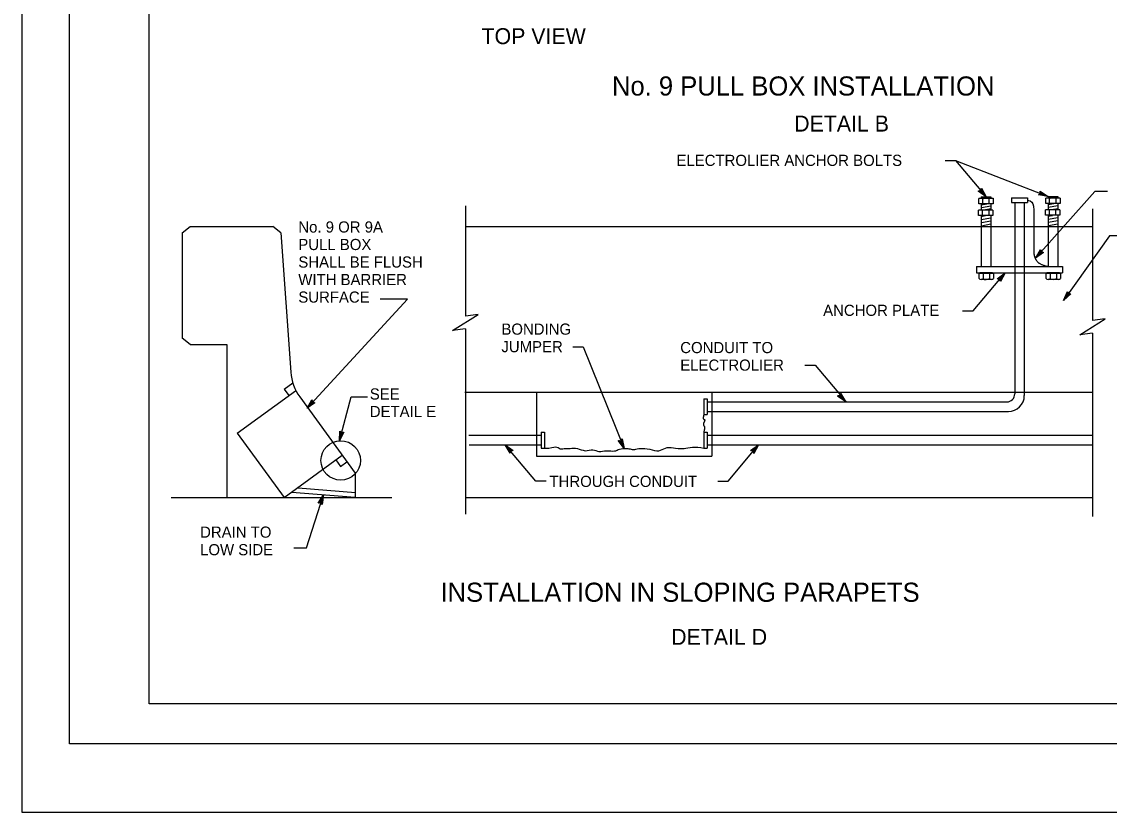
# Model space of a CAD drawing. Extents: x -893 to 867, y -474 to 712.
# Drawn here: x -893 to -211, y -474 to 22 of the extents above; entities that cross this region are included whole.
import ezdxf

# ---------------------------------------------------------------- set-up
doc = ezdxf.new("R2010")
doc.units = 0
for name, color, linetype in [('56 Stage 3 Anno', 7, 'Continuous'), ('57 Undefined', 7, 'Continuous'), ('60 Nongeo Data', 7, 'Continuous'), ('border_PLOTTING-ELEMENTS', 7, 'Continuous'), ('border_rw_22x34_Cut_Lines', 7, 'Continuous'), ('border_SHEET', 7, 'Continuous'), ('pp_PRESENTATION', 7, 'Continuous')]:
    doc.layers.add(name, color=color, linetype=linetype)

msp = doc.modelspace()

# ---------------------------------------------------------------- linework, layer by layer
at = {"layer": '56 Stage 3 Anno'}
for p, q in [((-307.77, -65.02), (-249.64, -87.71)), ((-293.58, -84.21), (-292.05, -83.94)), ((-288.64, -87.86), (-293.58, -84.21)), ((-293.58, -84.21), (-293.58, -84.21)), ((-289.55, -86.82), (-293.16, -84.16)), ((-290.45, -85.78), (-292.78, -84.06)), ((-291.36, -84.74), (-292.35, -84)), ((-292.05, -83.94), (-291.57, -82.46)), ((-291.96, -83.63), (-291.36, -84.74)), ((-291.81, -83.27), (-290.45, -85.78)), ((-291.69, -82.86), (-289.54, -86.82)), ((-291.57, -82.46), (-291.57, -82.46)), ((-291.57, -82.46), (-288.64, -87.86)), ((-288.64, -87.86), (-288.64, -87.86)), ((-255.69, -86.66), (-254.45, -85.73)), ((-249.64, -87.71), (-255.69, -86.66)), ((-255.69, -86.66), (-255.69, -86.66)), ((-250.92, -87.18), (-255.34, -86.42)), ((-252.19, -86.66), (-255.04, -86.16)), ((-253.47, -86.13), (-254.69, -85.92)), ((-254.45, -85.73), (-254.68, -84.19)), ((-254.68, -84.19), (-254.68, -84.19)), ((-254.68, -84.19), (-249.64, -87.71)), ((-254.61, -84.6), (-250.91, -87.18)), ((-254.53, -85.02), (-252.19, -86.66)), ((-254.5, -85.41), (-253.47, -86.13)), ((-249.64, -87.71), (-249.64, -87.71)), ((-257.6, -126.27), (-254.57, -120.92)), ((-252.59, -122.71), (-257.6, -126.27)), ((-253, -122.63), (-256.68, -125.24)), ((-256.67, -125.23), (-254.46, -121.34)), ((-255.75, -124.22), (-254.32, -121.7)), ((-253.42, -122.57), (-255.75, -124.22)), ((-254.82, -123.19), (-254.21, -122.12)), ((-253.8, -122.46), (-254.82, -123.19)), ((-254.57, -120.92), (-254.57, -120.92)), ((-254.57, -120.92), (-254.12, -122.41)), ((-254.12, -122.41), (-252.59, -122.71)), ((-252.59, -122.71), (-252.59, -122.71)), ((-257.6, -126.27), (-257.6, -126.27)), ((-281.59, -139.28), (-276.74, -135.51)), ((-276.74, -135.51), (-279.53, -140.98)), ((-276.74, -135.51), (-276.74, -135.51)), ((-280.05, -139.52), (-281.59, -139.28)), ((-281.59, -139.28), (-281.59, -139.28)), ((-281.18, -139.34), (-277.62, -136.57)), ((-280.75, -139.39), (-278.5, -137.64)), ((-280.37, -139.47), (-279.38, -138.7)), ((-279.53, -140.98), (-280.05, -139.52)), ((-279.38, -138.7), (-279.94, -139.8)), ((-278.5, -137.64), (-279.81, -140.21)), ((-277.62, -136.58), (-279.66, -140.57)), ((-279.53, -140.98), (-279.53, -140.98)), ((-240.01, -152.85), (-237.64, -147.18)), ((-235.46, -148.72), (-240.01, -152.85)), ((-239.21, -151.71), (-237.48, -147.58)), ((-235.87, -148.69), (-239.21, -151.73)), ((-238.41, -150.6), (-237.3, -147.93)), ((-236.3, -148.68), (-238.41, -150.6)), ((-237.64, -147.18), (-237.64, -147.18)), ((-237.64, -147.18), (-237.01, -148.6)), ((-237.62, -149.47), (-237.14, -148.33)), ((-236.69, -148.62), (-237.62, -149.47)), ((-237.01, -148.6), (-235.46, -148.72)), ((-235.46, -148.72), (-235.46, -148.72)), ((-240.01, -152.85), (-240.01, -152.85)), ((-379.77, -210.96), (-380.2, -212.45)), ((-377.6, -215.23), (-379.88, -211.37)), ((-376.66, -216.25), (-379.77, -210.96)), ((-379.77, -210.96), (-379.77, -210.96)), ((-380.2, -212.45), (-381.73, -212.77)), ((-381.73, -212.77), (-381.73, -212.77)), ((-381.73, -212.77), (-376.66, -216.25)), ((-381.32, -212.69), (-377.6, -215.24)), ((-380.9, -212.62), (-378.54, -214.23)), ((-380.52, -212.51), (-379.48, -213.22)), ((-379.48, -213.22), (-380.11, -212.15)), ((-378.54, -214.23), (-380.01, -211.74)), ((-376.66, -216.25), (-376.66, -216.25)), ((-587.13, -248.8), (-590.25, -243.51)), ((-590.25, -243.51), (-590.25, -243.51)), ((-590.25, -243.51), (-585.18, -246.98)), ((-587.02, -248.4), (-589.31, -244.51)), ((-589.3, -244.52), (-585.6, -247.05)), ((-586.91, -247.99), (-588.36, -245.53)), ((-588.36, -245.53), (-585.98, -247.16)), ((-515.71, -245.73), (-519.28, -240.73)), ((-519.28, -240.73), (-519.28, -240.73)), ((-519.28, -240.73), (-517.74, -240.95)), ((-516.25, -244.45), (-518.86, -240.81)), ((-516.79, -243.19), (-518.47, -240.83)), ((-517.33, -241.92), (-518.04, -240.91)), ((-517.74, -240.95), (-516.82, -239.69)), ((-517.55, -240.68), (-517.33, -241.92)), ((-517.3, -240.38), (-516.79, -243.19)), ((-517.06, -240.03), (-516.25, -244.46)), ((-516.82, -239.69), (-516.82, -239.69)), ((-516.82, -239.69), (-515.71, -245.73)), ((-436.34, -246.99), (-431.27, -243.51)), ((-435.93, -247.07), (-432.21, -244.52)), ((-435.51, -247.14), (-433.16, -245.53)), ((-433.16, -245.53), (-434.62, -248.02)), ((-432.22, -244.53), (-434.49, -248.39)), ((-431.27, -243.51), (-434.39, -248.81)), ((-431.27, -243.51), (-431.27, -243.51)), ((-586.78, -247.62), (-587.42, -246.53)), ((-587.42, -246.53), (-586.4, -247.23)), ((-586.7, -247.3), (-587.13, -248.8)), ((-587.13, -248.8), (-587.13, -248.8)), ((-585.18, -246.98), (-586.7, -247.3)), ((-585.18, -246.98), (-585.18, -246.98)), ((-515.71, -245.73), (-515.71, -245.73)), ((-434.81, -247.31), (-436.34, -246.99)), ((-436.34, -246.99), (-436.34, -246.99)), ((-435.14, -247.25), (-434.1, -246.54)), ((-434.39, -248.81), (-434.81, -247.31)), ((-434.1, -246.54), (-434.72, -247.61)), ((-434.39, -248.81), (-434.39, -248.81)), ((-707.49, -280.1), (-704.15, -274.93)), ((-707.08, -280.02), (-704.63, -276.23)), ((-706.66, -279.92), (-705.11, -277.52)), ((-706.27, -279.88), (-705.59, -278.82)), ((-705.59, -278.82), (-705.76, -280.05)), ((-705.11, -277.52), (-705.5, -280.39)), ((-704.63, -276.24), (-705.24, -280.68)), ((-704.15, -274.93), (-704.98, -281.02)), ((-704.15, -274.93), (-704.15, -274.93)), ((-705.95, -279.81), (-707.49, -280.1)), ((-707.49, -280.1), (-707.49, -280.1)), ((-704.98, -281.02), (-705.95, -279.81)), ((-704.98, -281.02), (-704.98, -281.02))]:
    msp.add_line(p, q, dxfattribs=at)
for points in [[(-314.27, -65.02), (-307.77, -65.02), (-288.64, -87.86)], [(-212.39, -84.53), (-220.38, -84.53), (-257.6, -126.27)], [(-203.19, -112.27), (-211.18, -112.27), (-240.01, -152.85)], [(-303.32, -159.49), (-296.82, -159.49), (-276.74, -135.51)], [(-714.54, -220.5), (-651.61, -152.03), (-668.62, -152.03)], [(-547.75, -181.9), (-541.25, -181.9), (-515.71, -245.73)], [(-402.29, -193.41), (-395.79, -193.41), (-376.66, -216.25)], [(-694.13, -240.91), (-686.9, -213.27), (-676.7, -213.27)], [(-564.62, -266.35), (-571.12, -266.35), (-590.25, -243.51)], [(-456.91, -266.35), (-450.4, -266.35), (-431.27, -243.51)], [(-722.87, -308.1), (-714.87, -308.1), (-704.15, -274.93)]]:
    msp.add_lwpolyline(points, dxfattribs=at)
for points in [[(-709.58, -217.04), (-714.54, -220.5), (-711.51, -215.26), (-711.4, -215.65), (-713.62, -219.48), (-709.98, -216.96), (-710.37, -216.87), (-712.7, -218.49), (-711.28, -216.04), (-711.17, -216.43), (-711.78, -217.49), (-710.77, -216.79), (-711.08, -216.73), (-711.51, -215.26), (-711.08, -216.73)], [(-691.36, -235.53), (-694.13, -240.91), (-693.91, -234.86), (-693.62, -235.15), (-693.79, -239.58), (-691.75, -235.64), (-692.14, -235.75), (-693.44, -238.28), (-693.34, -235.44), (-693.05, -235.74), (-693.1, -236.96), (-692.53, -235.87), (-692.84, -235.95), (-693.91, -234.86), (-692.84, -235.95)]]:
    msp.add_lwpolyline(points, close=True, dxfattribs=at)
at = {"layer": '60 Nongeo Data'}
for p, q in [((-291.64, -87.86), (-285.64, -87.86)), ((-291.64, -87.86), (-291.64, -88.82)), ((-290.28, -88.81), (-285.64, -87.96)), ((-285.64, -87.86), (-285.64, -88.82)), ((-272.64, -88.51), (-262.64, -88.51)), ((-272.64, -88.51), (-272.64, -91.51)), ((-262.64, -88.51), (-262.64, -91.51)), ((-251.25, -92), (-251.25, -88.66)), ((-242.25, -88.66), (-251.25, -88.66)), ((-249.64, -87.71), (-243.64, -87.71)), ((-249.64, -87.71), (-249.64, -88.66)), ((-248.75, -92.01), (-248.75, -88.66)), ((-248.28, -88.65), (-243.64, -87.8)), ((-244.75, -92), (-244.75, -88.66)), ((-243.64, -87.71), (-243.64, -88.66)), ((-242.25, -88.63), (-242.25, -92.01)), ((-615.2, -93.41), (-615.2, -162.74)), ((-293.25, -92.16), (-293.25, -88.82)), ((-284.25, -88.82), (-293.25, -88.82)), ((-284.25, -92.16), (-293.25, -92.16)), ((-291.64, -92.16), (-291.64, -96.25)), ((-291.59, -92.82), (-288.23, -92.21)), ((-291.59, -94.57), (-285.64, -93.48)), ((-290.99, -96.21), (-285.67, -95.24)), ((-290.75, -92.16), (-290.75, -88.82)), ((-286.75, -92.16), (-286.75, -88.82)), ((-285.64, -92.16), (-285.64, -96.25)), ((-284.25, -88.79), (-284.25, -92.16)), ((-272.64, -91.51), (-262.64, -91.51)), ((-270.64, -91.51), (-270.64, -106.56)), ((-264.64, -91.51), (-264.64, -106.56)), ((-242.25, -92.01), (-251.25, -92)), ((-249.64, -92), (-249.64, -96.09)), ((-249.59, -92.66), (-246.23, -92.05)), ((-249.59, -94.41), (-243.64, -93.33)), ((-248.99, -96.05), (-243.67, -95.08)), ((-243.64, -92.01), (-243.64, -96.09)), ((-221.87, -95.42), (-221.87, -165.43)), ((-293.29, -99.59), (-293.29, -96.25)), ((-284.29, -96.25), (-293.29, -96.25)), ((-284.29, -99.59), (-293.29, -99.59)), ((-291.64, -99.59), (-291.64, -106.72)), ((-291.63, -100.14), (-288.94, -99.64)), ((-291.63, -102.04), (-285.67, -100.95)), ((-290.79, -99.59), (-290.79, -96.25)), ((-286.79, -99.59), (-286.79, -96.25)), ((-285.64, -99.59), (-285.64, -106.56)), ((-284.29, -96.25), (-284.29, -99.59)), ((-251.29, -99.43), (-251.29, -96.09)), ((-242.29, -96.09), (-251.29, -96.09)), ((-242.29, -99.43), (-251.29, -99.43)), ((-249.64, -99.43), (-249.64, -106.56)), ((-249.63, -99.98), (-246.94, -99.49)), ((-249.63, -101.88), (-243.67, -100.8)), ((-248.79, -99.43), (-248.79, -96.09)), ((-244.79, -99.43), (-244.79, -96.09)), ((-243.64, -99.43), (-243.64, -106.4)), ((-242.29, -96.09), (-242.29, -99.43)), ((-792.9, -110.51), (-787.9, -106.51)), ((-787.9, -106.51), (-735.9, -106.51)), ((-730.9, -110.51), (-735.9, -106.51)), ((-615.2, -106.51), (-221.87, -106.51)), ((-291.64, -106.72), (-291.64, -131.51)), ((-291.59, -103.98), (-285.64, -102.9)), ((-291.55, -105.97), (-285.6, -104.88)), ((-285.64, -106.56), (-285.64, -131.51)), ((-270.64, -106.56), (-270.64, -211.51)), ((-264.64, -106.56), (-264.64, -212.51)), ((-249.64, -106.56), (-249.64, -131.51)), ((-249.59, -103.83), (-243.64, -102.74)), ((-249.55, -105.81), (-243.6, -104.72)), ((-243.64, -106.87), (-243.64, -131.51)), ((-792.9, -110.51), (-792.9, -176.51)), ((-730.9, -110.51), (-724.68, -197.95)), ((-294.64, -131.51), (-240.64, -131.51)), ((-294.64, -131.51), (-294.64, -135.51)), ((-294.64, -135.51), (-240.64, -135.51)), ((-293.02, -135.79), (-284.02, -135.79)), ((-293.02, -139.16), (-293.02, -135.79)), ((-284.59, -135.63), (-292.59, -135.63)), ((-292.59, -135.63), (-292.59, -135.79)), ((-290.52, -135.79), (-290.52, -139.19)), ((-286.52, -135.78), (-286.52, -139.13)), ((-284.59, -135.63), (-284.59, -135.78)), ((-284.02, -135.79), (-284.02, -139.13)), ((-251.03, -135.69), (-242.03, -135.69)), ((-251.03, -139.07), (-251.03, -135.69)), ((-242.59, -135.54), (-250.59, -135.54)), ((-250.59, -135.54), (-250.59, -135.69)), ((-248.53, -135.69), (-248.53, -139.1)), ((-244.53, -135.69), (-244.53, -139.04)), ((-242.59, -135.54), (-242.59, -135.69)), ((-242.03, -135.69), (-242.03, -139.04)), ((-240.64, -131.51), (-240.64, -135.51)), ((-285.21, -139.79), (-291.71, -139.79)), ((-243.21, -139.69), (-249.71, -139.69)), ((-787.9, -180.51), (-792.9, -176.51)), ((-615.2, -170.74), (-615.2, -287.01)), ((-221.87, -173.43), (-221.87, -288.41)), ((-787.9, -180.51), (-764.9, -180.51)), ((-764.9, -180.51), (-764.9, -276.51)), ((-728.83, -208.47), (-723.47, -204.58)), ((-758.29, -236.06), (-721.85, -209.58)), ((-728.83, -208.47), (-725.89, -212.51)), ((-615.55, -210.51), (-221.87, -210.51)), ((-570.64, -210.51), (-570.64, -250.51)), ((-460.64, -210.51), (-460.64, -250.51)), ((-719.03, -213.45), (-684.28, -261.29)), ((-465.64, -214.51), (-465.64, -224.51)), ((-465.64, -214.51), (-463.64, -214.51)), ((-463.64, -214.51), (-463.64, -224.51)), ((-463.64, -216.51), (-275.64, -216.51)), ((-465.64, -224.51), (-463.64, -224.51)), ((-463.64, -222.51), (-274.64, -222.51)), ((-758.29, -236.06), (-728.9, -276.51)), ((-613.12, -237.51), (-567.64, -237.51)), ((-567.64, -235.51), (-567.64, -245.51)), ((-567.64, -235.51), (-565.64, -235.51)), ((-565.64, -235.51), (-565.64, -245.51)), ((-465.64, -235.51), (-465.64, -245.51)), ((-465.64, -235.51), (-463.64, -235.51)), ((-463.64, -235.51), (-463.64, -245.51)), ((-463.64, -237.51), (-221.87, -237.51)), ((-612.87, -243.51), (-567.64, -243.51)), ((-567.64, -245.51), (-565.64, -245.51)), ((-465.64, -245.51), (-463.64, -245.51)), ((-463.64, -243.51), (-221.87, -243.51)), ((-728.9, -276.51), (-692.46, -250.03)), ((-570.64, -250.51), (-460.64, -250.51)), ((-696.5, -252.97), (-693.56, -257.01)), ((-693.56, -257.01), (-689.52, -254.07)), ((-684.28, -261.29), (-684.28, -276.51)), ((-684.04, -273.52), (-720.07, -270.66)), ((-799.66, -276.51), (-661.42, -276.51)), ((-684.28, -276.51), (-724.03, -273.36)), ((-615.2, -276.51), (-221.87, -276.51))]:
    msp.add_line(p, q, dxfattribs=at)
for points in [[(-615.2, -170.74), (-623.2, -171.74), (-607.2, -161.74), (-615.2, -162.74)], [(-221.87, -173.43), (-229.87, -174.43), (-213.87, -164.43), (-221.87, -165.43)]]:
    msp.add_lwpolyline(points, dxfattribs=at)
for centre, radius, start, end in [((-291.78, -138.22), 1.56, 217.23792, 323.50603), ((-288.55, -136.35), 3.44, 234.60759, 306.3126), ((-285.25, -138.28), 1.51, 214.02109, 325.23496), ((-249.78, -138.12), 1.56, 217.23792, 323.50603), ((-246.55, -136.26), 3.44, 234.60759, 306.3126), ((-243.26, -138.19), 1.51, 214.02109, 325.23496), ((-694.76, -195.82), 30, 184.06845, 216.00011), ((-275.64, -211.51), 5, 270, 0), ((-274.64, -212.51), 10, 270, 0)]:
    msp.add_arc(centre, radius, start, end, dxfattribs=at)
for points, degree in [([(-262.64, -90.01), (-259.84, -90.01), (-258.67, -93.62), (-258.64, -97.72), (-258.64, -106.51)], 3), ([(-258.64, -106.51), (-258.64, -114.08), (-258.64, -120.15), (-258.64, -125.59), (-255.16, -130.41), (-249.64, -131.51)], 2), ([(-465.64, -224.51), (-466.45, -227.51), (-464.61, -227.51), (-466.34, -230.89), (-464.84, -232.3), (-465.64, -235.51)], 2), ([(-565.64, -245.51), (-561.4, -245.7), (-558.3, -243.96), (-555.9, -246.46), (-552.24, -245.58), (-549.97, -245.87), (-544.94, -245.18), (-540.21, -247.95), (-534.78, -245.87), (-531.82, -248.24), (-526.59, -246.76), (-521.06, -247.85), (-518.99, -245.87), (-513.96, -245.58), (-511.15, -246.26), (-509.11, -246.62), (-505.96, -245.45), (-499.46, -245.98), (-493.47, -248.04), (-490.09, -244.95), (-484.85, -245.14), (-479.13, -246.54), (-470.98, -244.11), (-465.64, -245.51)], 3)]:
    msp.add_open_spline(points, degree=degree, dxfattribs=at)
at = {"layer": 'border_PLOTTING-ELEMENTS'}
for points in [[(-893.46, -474.05), (866.55, -474.05), (866.55, 711.96), (-893.46, 711.96)], [(-863.46, 668.96), (836.55, 668.96), (836.55, -431.05), (-863.46, -431.05)]]:
    msp.add_lwpolyline(points, close=True, dxfattribs=at)
at = {"layer": 'border_rw_22x34_Cut_Lines'}
msp.add_lwpolyline([(-863.46, 668.96), (836.55, 668.96), (836.55, -431.05), (-863.46, -431.05)], close=True, dxfattribs=at)
at = {"layer": 'border_SHEET'}
for p, q in [((-813.46, -406.05), (-813.46, 643.96)), ((811.55, -406.05), (-813.46, -406.05))]:
    msp.add_line(p, q, dxfattribs=at)
at = {"layer": 'pp_PRESENTATION'}
msp.add_circle((-693.42, -253.25), 12.37, dxfattribs=at)

# ---------------------------------------------------------------- texts
at = {"layer": '57 Undefined'}
for s, height, p in [('TOP VIEW', 10, (-605.07, 7.98)), ('No. 9 PULL BOX INSTALLATION', 12, (-523.28, -24.29)), ('DETAIL B', 10, (-408.98, -46.89)), ('ELECTROLIER ANCHOR BOLTS', 7, (-482.8, -68.46)), ('No. 9 OR 9A', 7, (-719.99, -110.26)), ('PULL BOX', 7, (-719.99, -121.26)), ('SHALL BE FLUSH', 7, (-719.99, -132.26)), ('WITH BARRIER', 7, (-719.99, -143.26)), ('SURFACE', 7, (-719.99, -154.26)), ('ANCHOR PLATE', 7, (-390.81, -162.56)), ('BONDING', 7, (-592.61, -174.36)), ('JUMPER', 7, (-592.61, -185.36)), ('CONDUIT TO', 7, (-480.44, -185.94)), ('ELECTROLIER', 7, (-480.44, -196.94)), ('SEE', 7, (-675.16, -215.06)), ('DETAIL E', 7, (-675.16, -226.06)), ('THROUGH CONDUIT', 7, (-562.46, -269.91)), ('DRAIN TO', 7, (-781.59, -301.75)), ('LOW SIDE', 7, (-781.59, -312.77)), ('INSTALLATION IN SLOPING PARAPETS', 12, (-630.83, -341.97)), ('DETAIL D', 10, (-486.15, -368.98))]:
    msp.add_text(s, height=height, dxfattribs=at).set_placement(p)

doc.saveas('drawing.dxf')
